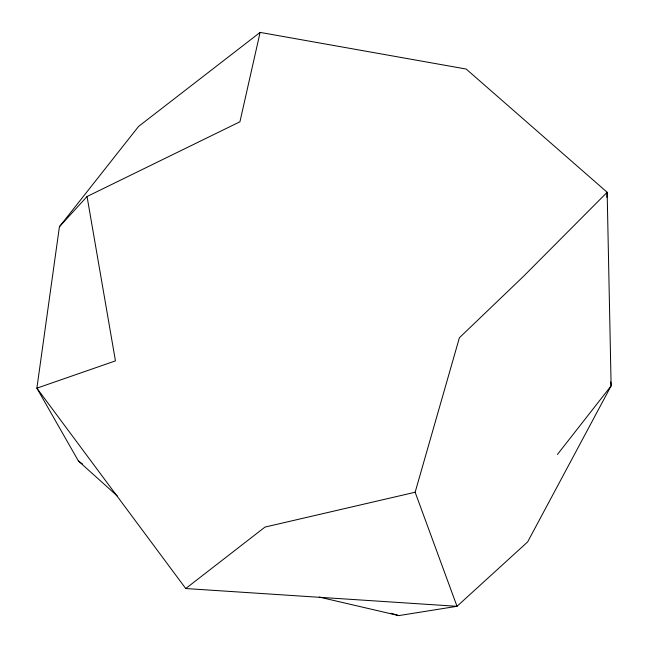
<?xml version="1.0" encoding="UTF-8"?>
<svg xmlns="http://www.w3.org/2000/svg" width="648" height="648" viewBox="0 0 648 648"><rect width="100%" height="100%" fill="white"/><g stroke="black" fill="none" stroke-linecap="round" stroke-linejoin="round"><path stroke-width="0.97" d="M606.828 197.284L607.16 192.278L466.163 69.036L260.107 32.4L138.575 126.425L59.422 226.727L36.879 388.168L78.408 461.003L117.393 496.085M260.107 32.4L239.938 121.775L87.051 196.514L59.422 226.727M87.051 196.514L115.449 360.879L36.879 388.168L185.741 588.538L457.01 606.309L415.141 492.237L459.392 337.77L523.56 276.283L607.16 192.278L611.121 385.884L527.634 541.922L457.01 606.309L398.787 615.6L319.213 597.075M557.442 454.442L611.121 385.884L610.74 381.866M185.741 588.538L265.008 527.075L415.141 492.237M391.036 613.283L398.787 615.6M78.408 461.003L82.482 463.984"/></g></svg>
